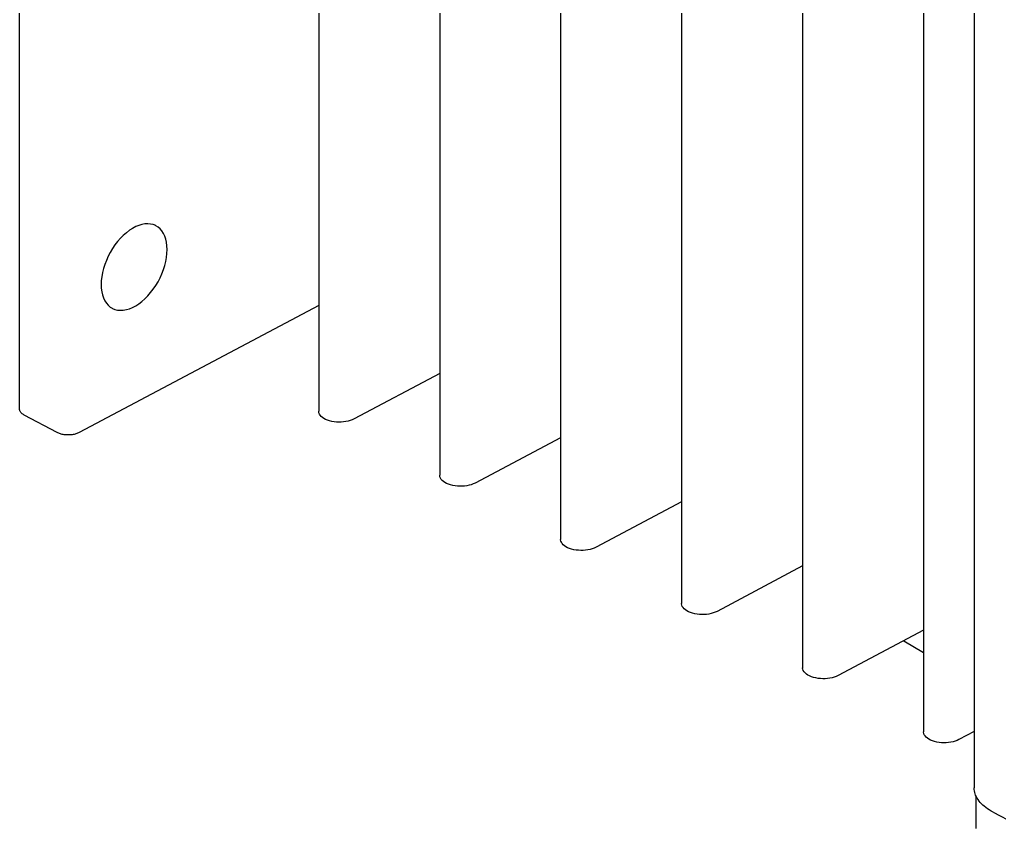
# Model space of a CAD drawing. Extents: x 0 to 31.6, y 0 to 20.4.
# Drawn here: x 23.29 to 27.069, y 4.853 to 7.972 of the extents above; entities that cross this region are included whole.
import ezdxf

# ---------------------------------------------------------------- set-up
doc = ezdxf.new("R2010")
doc.units = 0
doc.layers.get('0').update_dxf_attribs({"color": 1, "linetype": 'CONTINUOUS'})

msp = doc.modelspace()

# ---------------------------------------------------------------- linework, layer by layer
at = {"color": 7, "linetype": 'CONTINUOUS'}
for p, q in [((23.2896, 6.4693), (23.2896, 15.1533)), ((24.4434, 15.1458), (24.4434, 6.4618)), ((24.9101, 14.8985), (24.9101, 6.2145)), ((25.3767, 14.6512), (25.3767, 5.9672)), ((25.8434, 14.4039), (25.8434, 5.7199)), ((26.3101, 14.1566), (26.3101, 5.4726)), ((26.7768, 13.9093), (26.7768, 5.2253)), ((26.9718, 13.6934), (26.9718, 5.0094)), ((24.4434, 6.8691), (23.5193, 6.3794)), ((24.9101, 6.6068), (24.5799, 6.4318)), ((23.4344, 6.3794), (23.3071, 6.4468)), ((25.3767, 6.3595), (25.0466, 6.1845)), ((25.8434, 6.1122), (25.5133, 5.9372)), ((26.3101, 5.8649), (25.98, 5.6899)), ((26.7768, 5.6176), (26.4467, 5.4426)), ((26.7, 5.5768), (26.7768, 5.5313)), ((26.9718, 5.2263), (26.9134, 5.1953)), ((26.972, 5.0036), (26.9718, 5.0094)), ((26.9787, 4.9786), (26.9787, 4.8531)), ((27.045, 4.9157), (27.1283, 4.8716))]:
    msp.add_line(p, q, dxfattribs=at)
for points in [[(23.8157, 7.1766), (23.8148, 7.1771), (23.8053, 7.181), (23.795, 7.1835), (23.7843, 7.1845), (23.7731, 7.1839), (23.7614, 7.1818), (23.7495, 7.1783), (23.7375, 7.1733), (23.7253, 7.1668), (23.7133, 7.1591), (23.7014, 7.15), (23.6897, 7.1397), (23.6785, 7.1284), (23.6678, 7.1161), (23.6576, 7.1028), (23.6481, 7.0888), (23.6393, 7.0742), (23.6313, 7.0589), (23.6243, 7.0434), (23.6183, 7.0276), (23.6132, 7.0117), (23.6093, 6.9959), (23.6065, 6.9804), (23.6047, 6.9652), (23.6041, 6.9501)], [(23.8587, 7.085), (23.8581, 7.0994), (23.8564, 7.1129), (23.8535, 7.1253), (23.8496, 7.1369), (23.8445, 7.1475), (23.8385, 7.1569), (23.8315, 7.1649), (23.8235, 7.1717), (23.8157, 7.1766)], [(23.6471, 6.8585), (23.6481, 6.8581), (23.6576, 6.8542), (23.6678, 6.8517), (23.6785, 6.8507), (23.6897, 6.8513), (23.7014, 6.8534), (23.7133, 6.8569), (23.7253, 6.8619), (23.7375, 6.8684), (23.7495, 6.8761), (23.7614, 6.8851), (23.7731, 6.8954), (23.7843, 6.9068), (23.795, 6.9191), (23.8053, 6.9324), (23.8148, 6.9464), (23.8235, 6.961), (23.8315, 6.9763), (23.8385, 6.9918), (23.8445, 7.0075), (23.8496, 7.0235), (23.8535, 7.0393), (23.8564, 7.0547), (23.8581, 7.07), (23.8587, 7.085)], [(23.6041, 6.9501), (23.6047, 6.9357), (23.6065, 6.9223), (23.6093, 6.9099), (23.6132, 6.8983), (23.6183, 6.8877), (23.6243, 6.8783), (23.6313, 6.8703), (23.6393, 6.8634), (23.6471, 6.8585)], [(23.3071, 6.4468), (23.3044, 6.4484), (23.302, 6.45), (23.2997, 6.4517), (23.2976, 6.4534), (23.2958, 6.4553), (23.2941, 6.4571), (23.2928, 6.4591), (23.2916, 6.4611), (23.2907, 6.4631), (23.2901, 6.4652), (23.2897, 6.4672), (23.2896, 6.4693)], [(24.5799, 6.4318), (24.5728, 6.4285), (24.5653, 6.4257), (24.5572, 6.4234), (24.5486, 6.4216), (24.5395, 6.4203), (24.5303, 6.4196), (24.5211, 6.4194), (24.5118, 6.4199), (24.5028, 6.4209), (24.494, 6.4224), (24.4853, 6.4246), (24.4774, 6.4271), (24.4702, 6.4302), (24.4636, 6.4336), (24.4579, 6.4374), (24.4531, 6.4417), (24.449, 6.4462), (24.4461, 6.4509), (24.4442, 6.4557), (24.4434, 6.4606), (24.4434, 6.4618)], [(23.5193, 6.3794), (23.5164, 6.378), (23.5134, 6.3766), (23.5102, 6.3754), (23.5069, 6.3743), (23.5034, 6.3734), (23.4998, 6.3725), (23.4961, 6.3718), (23.4924, 6.3712), (23.4886, 6.3707), (23.4847, 6.3703), (23.4808, 6.3701), (23.4769, 6.3701), (23.4729, 6.3701), (23.469, 6.3703), (23.4651, 6.3707), (23.4613, 6.3712), (23.4576, 6.3718), (23.4539, 6.3725), (23.4503, 6.3734), (23.4468, 6.3743), (23.4435, 6.3754), (23.4403, 6.3766), (23.4373, 6.378), (23.4344, 6.3794)], [(25.0466, 6.1845), (25.0395, 6.1812), (25.032, 6.1784), (25.0239, 6.1761), (25.0153, 6.1743), (25.0061, 6.173), (24.997, 6.1723), (24.9878, 6.1721), (24.9785, 6.1726), (24.9695, 6.1735), (24.9606, 6.1751), (24.952, 6.1773), (24.944, 6.1798), (24.9368, 6.1829), (24.9303, 6.1863), (24.9246, 6.1901), (24.9197, 6.1944), (24.9157, 6.1989), (24.9127, 6.2036), (24.9109, 6.2084), (24.9101, 6.2133), (24.9101, 6.2145)], [(25.5133, 5.9372), (25.5062, 5.9339), (25.4987, 5.9311), (25.4906, 5.9288), (25.482, 5.927), (25.4728, 5.9257), (25.4637, 5.925), (25.4545, 5.9248), (25.4452, 5.9253), (25.4362, 5.9262), (25.4273, 5.9278), (25.4187, 5.9299), (25.4107, 5.9325), (25.4035, 5.9355), (25.397, 5.939), (25.3913, 5.9428), (25.3864, 5.947), (25.3824, 5.9516), (25.3794, 5.9563), (25.3776, 5.9611), (25.3768, 5.966), (25.3767, 5.9672)], [(25.98, 5.6899), (25.9729, 5.6866), (25.9653, 5.6838), (25.9573, 5.6815), (25.9487, 5.6797), (25.9395, 5.6784), (25.9303, 5.6777), (25.9212, 5.6775), (25.9119, 5.6779), (25.9029, 5.6789), (25.894, 5.6805), (25.8854, 5.6826), (25.8774, 5.6852), (25.8702, 5.6882), (25.8637, 5.6917), (25.858, 5.6955), (25.8531, 5.6997), (25.8491, 5.7043), (25.8461, 5.709), (25.8443, 5.7138), (25.8435, 5.7187), (25.8434, 5.7199)], [(26.4467, 5.4426), (26.4396, 5.4393), (26.432, 5.4365), (26.424, 5.4342), (26.4153, 5.4324), (26.4062, 5.4311), (26.397, 5.4304), (26.3878, 5.4302), (26.3786, 5.4306), (26.3696, 5.4316), (26.3607, 5.4332), (26.3521, 5.4353), (26.3441, 5.4379), (26.3369, 5.4409), (26.3304, 5.4444), (26.3247, 5.4482), (26.3198, 5.4524), (26.3158, 5.457), (26.3128, 5.4617), (26.311, 5.4665), (26.3102, 5.4714), (26.3101, 5.4726)], [(26.9134, 5.1953), (26.9063, 5.192), (26.8987, 5.1892), (26.8907, 5.1869), (26.882, 5.1851), (26.8729, 5.1838), (26.8637, 5.183), (26.8545, 5.1829), (26.8453, 5.1833), (26.8363, 5.1843), (26.8274, 5.1859), (26.8188, 5.188), (26.8108, 5.1906), (26.8036, 5.1936), (26.7971, 5.1971), (26.7914, 5.2009), (26.7865, 5.2051), (26.7825, 5.2097), (26.7795, 5.2144), (26.7777, 5.2192), (26.7769, 5.2241), (26.7768, 5.2253)], [(26.9908, 4.9587), (26.9869, 4.9641), (26.9834, 4.9696), (26.9803, 4.9751), (26.9777, 4.9807), (26.9756, 4.9864), (26.9739, 4.9921), (26.9728, 4.9978), (26.972, 5.0036)], [(27.045, 4.9157), (27.0375, 4.9199), (27.0303, 4.9242), (27.0235, 4.9287), (27.017, 4.9334), (27.0109, 4.9382), (27.0053, 4.9431), (27.0001, 4.9482), (26.9952, 4.9534), (26.9908, 4.9587)]]:
    msp.add_lwpolyline(points, dxfattribs=at)

doc.saveas('drawing.dxf')
